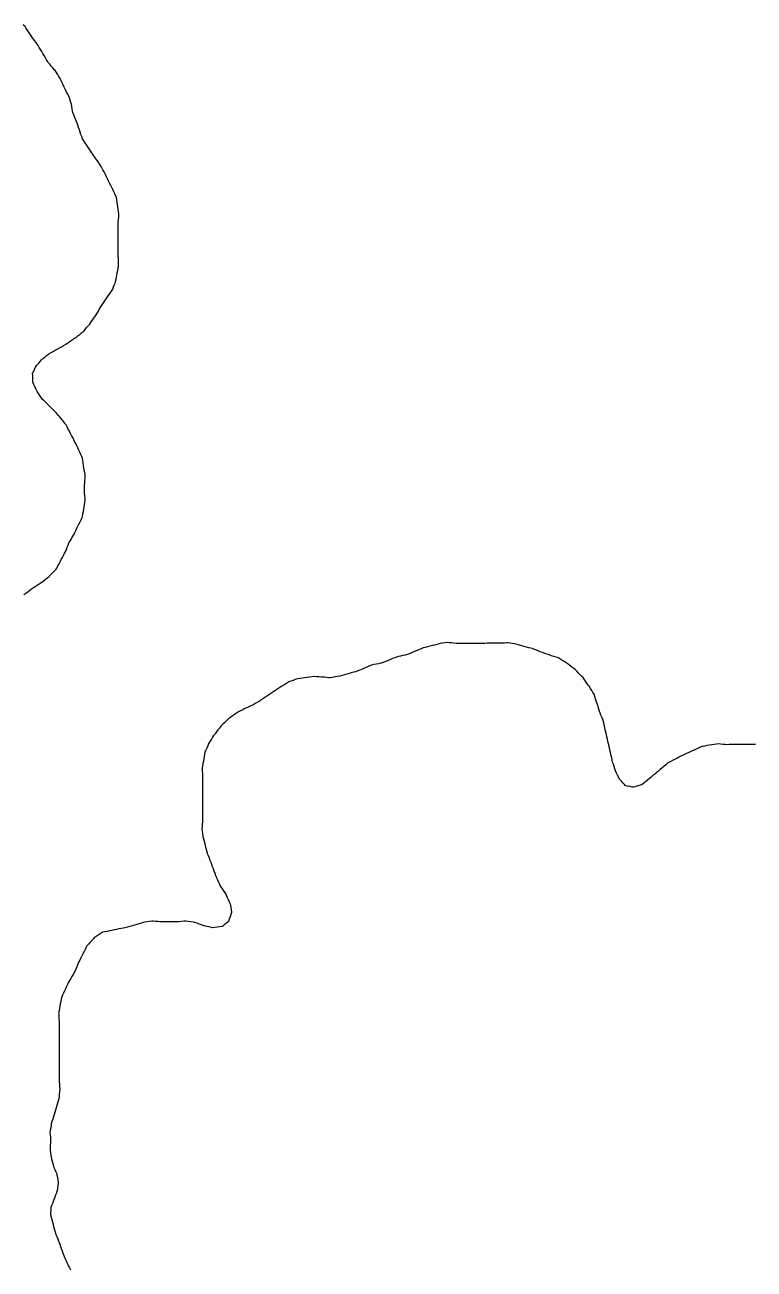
# Model space of a CAD drawing. Header units: millimetres. Extents: x 0 to 3094, y 578 to 2491.
# Drawn here: x 1100 to 1405, y 1872 to 2393 of the extents above; entities that cross this region are included whole.
import ezdxf

# ---------------------------------------------------------------- set-up
doc = ezdxf.new("R2010")
doc.units = ezdxf.units.MM
for name, color, linetype in [('ALL_ISLANDS', 7, 'Continuous'), ('OUTLINE_ISLAND_02', 7, 'Continuous'), ('OUTLINE_ISLAND_04', 7, 'Continuous')]:
    doc.layers.add(name, color=color, linetype=linetype)

msp = doc.modelspace()

# ---------------------------------------------------------------- linework, layer by layer
at = {"layer": 'ALL_ISLANDS'}
for points in [[(1099.9146, 2154.448), (1100.7146, 2155.048), (1101.5146, 2155.648), (1102.3146, 2156.2479), (1103.1146, 2156.8479), (1103.9146, 2157.4479), (1104.6158, 2157.8783), (1105.4681, 2158.4013), (1106.3203, 2158.9244), (1107.1726, 2159.4475), (1107.2695, 2159.524), (1108.0543, 2160.1438), (1108.839, 2160.7636), (1109.6238, 2161.3835), (1110.4085, 2162.0033), (1110.632, 2162.2305), (1111.3334, 2162.9433), (1112.0347, 2163.6561), (1112.736, 2164.369), (1113.4374, 2165.0818), (1113.6621, 2165.5115), (1114.1255, 2166.3977), (1114.5889, 2167.2839), (1115.0522, 2168.17), (1115.5156, 2169.0562), (1115.979, 2169.9424), (1116.4423, 2170.8285), (1116.9057, 2171.7147), (1117.3691, 2172.6008), (1117.6346, 2173.2816), (1117.9979, 2174.2133), (1118.3612, 2175.1449), (1118.7245, 2176.0766), (1119.0794, 2176.6665), (1119.5949, 2177.5234), (1120.1104, 2178.3802), (1120.626, 2179.2371), (1120.7281, 2179.4468), (1121.1658, 2180.3459), (1121.6036, 2181.245), (1122.0413, 2182.1441), (1122.4791, 2183.0432), (1122.9168, 2183.9423), (1123.3546, 2184.8414), (1123.7923, 2185.7405), (1124.2301, 2186.6396), (1124.3676, 2187.281), (1124.5772, 2188.2588), (1124.7868, 2189.2366), (1124.9964, 2190.2144), (1125.1034, 2190.9388), (1125.2496, 2191.928), (1125.3959, 2192.9173), (1125.5421, 2193.9065), (1125.4624, 2194.8049), (1125.374, 2195.801), (1125.2856, 2196.797), (1125.2816, 2197.0604), (1125.2663, 2198.0602), (1125.251, 2199.0601), (1125.2357, 2200.06), (1125.2359, 2200.0617), (1125.3065, 2201.0592), (1125.3772, 2202.0567), (1125.4479, 2203.0542), (1125.5186, 2204.0517), (1125.4497, 2204.5114), (1125.3014, 2205.5003), (1125.1531, 2206.4892), (1125.0048, 2207.4782), (1124.8565, 2208.4671), (1124.7082, 2209.4561), (1124.5599, 2210.445), (1124.4116, 2211.434), (1124.0767, 2212.1511), (1123.6536, 2213.0572), (1123.2306, 2213.9633), (1122.8075, 2214.8694), (1122.3844, 2215.7755), (1121.9613, 2216.6816), (1121.5383, 2217.5877), (1121.1152, 2218.4938), (1120.755, 2219.1834), (1120.2921, 2220.0698), (1119.8292, 2220.9562), (1119.3663, 2221.8426), (1118.9034, 2222.729), (1118.4405, 2223.6154), (1117.9775, 2224.5019), (1117.5146, 2225.3883), (1117.1494, 2225.8548), (1116.533, 2226.6422), (1115.9166, 2227.4296), (1115.3002, 2228.217), (1114.6837, 2229.0044), (1114.2358, 2229.4809), (1113.5508, 2230.2094), (1112.8658, 2230.938), (1112.1808, 2231.6665), (1111.4958, 2232.3951), (1111.1803, 2232.6995), (1110.4607, 2233.3938), (1109.741, 2234.0882), (1109.0214, 2234.7825), (1108.3017, 2235.4768), (1107.5821, 2236.1712), (1107.1485, 2236.8062), (1106.5847, 2237.632), (1106.0208, 2238.4579), (1105.4569, 2239.2837), (1105.3291, 2239.5591), (1104.908, 2240.4662), (1104.487, 2241.3732), (1104.0659, 2242.2803), (1103.6449, 2243.1873), (1103.6272, 2243.9678), (1103.6044, 2244.9675), (1103.5817, 2245.9673), (1103.559, 2246.967), (1103.8563, 2247.62), (1104.2707, 2248.5301), (1104.685, 2249.4402), (1104.7387, 2249.506), (1105.3702, 2250.2813), (1106.0018, 2251.0567), (1106.6334, 2251.832), (1107.2649, 2252.6073), (1107.854, 2253.0894), (1108.6279, 2253.7227), (1109.4017, 2254.3561), (1110.1756, 2254.9894), (1110.3717, 2255.1004), (1111.242, 2255.5929), (1112.1123, 2256.0854), (1112.9826, 2256.5779), (1113.8529, 2257.0705), (1114.7232, 2257.563), (1115.5935, 2258.0555), (1116.4638, 2258.548), (1117.3341, 2259.0406), (1117.3708, 2259.0653), (1118.2006, 2259.6234), (1119.0303, 2260.1815), (1119.8601, 2260.7397), (1120.6898, 2261.2978), (1121.5196, 2261.8559), (1121.8195, 2262.0989), (1122.5965, 2262.7284), (1123.3735, 2263.3579), (1124.1505, 2263.9874), (1124.9275, 2264.6169), (1125.4696, 2265.2575), (1126.1156, 2266.0208), (1126.7616, 2266.7842), (1127.4077, 2267.5475), (1127.8364, 2268.1575), (1128.4114, 2268.9756), (1128.9864, 2269.7937), (1129.5615, 2270.6118), (1130.1365, 2271.43), (1130.5297, 2272.1107), (1131.0299, 2272.9766), (1131.5301, 2273.8425), (1132.0303, 2274.7085), (1132.3186, 2275.1298), (1132.8832, 2275.9552), (1133.4478, 2276.7805), (1134.0124, 2277.6059), (1134.577, 2278.4312), (1135.1417, 2279.2566), (1135.7063, 2280.082), (1136.2709, 2280.9073), (1136.8355, 2281.7327), (1137.008, 2282.1479), (1137.3918, 2283.0714), (1137.7755, 2283.9948), (1138.1592, 2284.9182), (1138.1852, 2285.0538), (1138.3737, 2286.0359), (1138.5621, 2287.0179), (1138.7506, 2288), (1138.9391, 2288.9821), (1139.1275, 2289.9642), (1139.316, 2290.9463), (1139.5044, 2291.9283), (1139.4987, 2292.0722), (1139.4587, 2293.0714), (1139.4188, 2294.0706), (1139.3789, 2295.0698), (1139.3389, 2296.069), (1139.3384, 2296.8416), (1139.3378, 2297.8416), (1139.3372, 2298.8416), (1139.3365, 2299.8416), (1139.3359, 2300.8416), (1139.3353, 2301.8416), (1139.3346, 2302.8416), (1139.334, 2303.8416), (1139.3334, 2304.8416), (1139.3327, 2305.8416), (1139.3321, 2306.8416), (1139.3315, 2307.8416), (1139.3308, 2308.8416), (1139.3302, 2309.8416), (1139.3658, 2310.2762), (1139.4476, 2311.2729), (1139.5293, 2312.2695), (1139.6111, 2313.2662), (1139.5635, 2313.5937), (1139.4198, 2314.5833), (1139.2761, 2315.573), (1139.1325, 2316.5626), (1138.9888, 2317.5522), (1138.8451, 2318.5418), (1138.7014, 2319.5315), (1138.5577, 2320.5211), (1138.33, 2320.998), (1137.8992, 2321.9004), (1137.4684, 2322.8029), (1137.0375, 2323.7053), (1136.6067, 2324.6077), (1136.1759, 2325.5102), (1135.745, 2326.4126), (1135.3142, 2327.315), (1134.8833, 2328.2174), (1134.4525, 2329.1199), (1134.0217, 2330.0223), (1133.5908, 2330.9247), (1133.4445, 2331.1697), (1132.9318, 2332.0283), (1132.4191, 2332.8868), (1131.9064, 2333.7454), (1131.3938, 2334.604), (1131.1547, 2334.9562), (1130.5931, 2335.7836), (1130.0315, 2336.6111), (1129.4699, 2337.4385), (1128.9083, 2338.2659), (1128.3467, 2339.0933), (1127.7851, 2339.9207), (1127.2235, 2340.7481), (1126.6619, 2341.5755), (1126.1003, 2342.4029), (1125.5387, 2343.2304), (1124.9771, 2344.0578), (1124.4155, 2344.8852), (1124.4022, 2344.9235), (1124.0745, 2345.8683), (1123.7468, 2346.8131), (1123.4191, 2347.7578), (1123.0914, 2348.7026), (1122.7636, 2349.6474), (1122.4359, 2350.5922), (1122.1082, 2351.5369), (1121.7805, 2352.4817), (1121.4947, 2353.1571), (1121.105, 2354.0781), (1120.7154, 2354.9991), (1120.3257, 2355.92), (1120.2216, 2356.5411), (1120.0564, 2357.5274), (1119.8911, 2358.5136), (1119.7258, 2359.4999), (1119.5097, 2360.1735), (1119.2043, 2361.1257), (1118.8988, 2362.0779), (1118.5934, 2363.0301), (1118.2547, 2363.6428), (1117.7711, 2364.5181), (1117.2874, 2365.3933), (1116.8037, 2366.2685), (1116.6637, 2366.5823), (1116.2564, 2367.4956), (1115.8491, 2368.4089), (1115.4418, 2369.3222), (1115.0345, 2370.2355), (1114.5657, 2370.9473), (1114.0158, 2371.7825), (1113.4658, 2372.6177), (1112.9158, 2373.4528), (1112.6163, 2373.8116), (1111.9754, 2374.5792), (1111.3345, 2375.3468), (1110.6936, 2376.1145), (1110.0527, 2376.8821), (1109.904, 2377.1341), (1109.3957, 2377.9953), (1108.8873, 2378.8564), (1108.379, 2379.7176), (1107.8707, 2380.5788), (1107.3624, 2381.44), (1106.8541, 2382.3011), (1106.3458, 2383.1623), (1105.8374, 2384.0235), (1105.5572, 2384.4011), (1104.9612, 2385.204), (1104.3652, 2386.007), (1103.7691, 2386.81), (1103.1731, 2387.613), (1102.8925, 2388.0379), (1102.3413, 2388.8723), (1101.7902, 2389.7067), (1101.239, 2390.5411), (1100.6879, 2391.3755), (1100.3611, 2391.8703), (1099.654, 2392.5774)], [(1405.6881, 2091.7434), (1404.6881, 2091.7407), (1403.6881, 2091.7381), (1402.6881, 2091.7355), (1401.6881, 2091.7329), (1400.6881, 2091.7302), (1399.6881, 2091.7276), (1398.6881, 2091.725), (1397.6881, 2091.7224), (1396.6881, 2091.7197), (1395.6881, 2091.7171), (1394.6881, 2091.7145), (1393.6881, 2091.7118), (1393.0804, 2091.7638), (1392.0841, 2091.8489), (1391.0877, 2091.9341), (1390.0913, 2092.0193), (1389.4213, 2091.9149), (1388.4332, 2091.7611), (1387.4451, 2091.6072), (1386.457, 2091.4534), (1385.4689, 2091.2996), (1384.4808, 2091.1457), (1383.4927, 2090.9919), (1383.2971, 2090.905), (1382.3833, 2090.4989), (1381.4695, 2090.0928), (1380.5556, 2089.6867), (1379.6418, 2089.2805), (1378.728, 2088.8744), (1377.8142, 2088.4683), (1376.9003, 2088.0622), (1375.9865, 2087.6561), (1375.4151, 2087.3588), (1374.528, 2086.8972), (1373.6409, 2086.4356), (1372.7538, 2085.9741), (1371.8667, 2085.5125), (1370.9796, 2085.0509), (1370.0925, 2084.5893), (1369.2054, 2084.1277), (1368.9564, 2083.9188), (1368.1903, 2083.276), (1367.4243, 2082.6332), (1366.6582, 2081.9904), (1365.8922, 2081.3476), (1365.1262, 2080.7048), (1364.3601, 2080.062), (1363.5941, 2079.4192), (1362.828, 2078.7764), (1362.062, 2078.1336), (1361.296, 2077.4908), (1360.5299, 2076.848), (1359.7639, 2076.2053), (1358.9978, 2075.5625), (1358.2318, 2074.9197), (1357.531, 2074.7162), (1356.5706, 2074.4375), (1355.6103, 2074.1587), (1354.6499, 2073.8799), (1354.1706, 2073.9878), (1353.195, 2074.2074), (1352.2194, 2074.4269), (1351.2438, 2074.6465), (1350.882, 2075.0569), (1350.2206, 2075.807), (1349.5593, 2076.557), (1348.8979, 2077.3071), (1348.5179, 2078.0467), (1348.0608, 2078.9361), (1347.6038, 2079.8256), (1347.1468, 2080.715), (1346.8778, 2081.587), (1346.583, 2082.5425), (1346.2882, 2083.4981), (1345.9934, 2084.4536), (1345.8171, 2085.2218), (1345.5934, 2086.1965), (1345.3698, 2087.1712), (1345.1461, 2088.1458), (1344.9224, 2089.1205), (1344.6988, 2090.0952), (1344.4751, 2091.0698), (1344.2515, 2092.0445), (1344.0278, 2093.0192), (1343.8041, 2093.9938), (1343.5805, 2094.9685), (1343.3568, 2095.9432), (1343.1331, 2096.9178), (1342.9095, 2097.8925), (1342.6858, 2098.8672), (1342.4622, 2099.8418), (1342.2385, 2100.8165), (1342.0148, 2101.7912), (1341.8331, 2102.2412), (1341.4587, 2103.1685), (1341.0843, 2104.0958), (1340.7099, 2105.023), (1340.6672, 2105.1567), (1340.3632, 2106.1094), (1340.0592, 2107.0621), (1339.7552, 2108.0147), (1339.4512, 2108.9674), (1339.1472, 2109.9201), (1338.8432, 2110.8727), (1338.5392, 2111.8254), (1338.2352, 2112.7781), (1337.7667, 2113.5448), (1337.2453, 2114.3981), (1336.7239, 2115.2514), (1336.2025, 2116.1047), (1335.8184, 2116.631), (1335.2288, 2117.4387), (1334.6392, 2118.2464), (1334.0496, 2119.0541), (1333.46, 2119.8618), (1333.112, 2120.2212), (1332.4164, 2120.9397), (1331.7208, 2121.6581), (1331.0252, 2122.3765), (1330.3296, 2123.095), (1329.7463, 2123.5341), (1328.9474, 2124.1355), (1328.1484, 2124.7369), (1327.3495, 2125.3383), (1326.5505, 2125.9396), (1325.9919, 2126.2908), (1325.1453, 2126.823), (1324.2987, 2127.3552), (1323.4521, 2127.8874), (1323.2889, 2127.9426), (1322.3417, 2128.2631), (1321.3944, 2128.5836), (1320.4472, 2128.9041), (1319.4999, 2129.2246), (1318.5527, 2129.5451), (1317.6054, 2129.8657), (1316.6582, 2130.1862), (1315.7109, 2130.5067), (1314.8055, 2130.8944), (1313.8862, 2131.288), (1312.9669, 2131.6816), (1312.8395, 2131.7172), (1311.8762, 2131.9857), (1310.9129, 2132.2543), (1309.9497, 2132.5228), (1308.9864, 2132.7914), (1308.0231, 2133.06), (1307.0599, 2133.3285), (1306.0966, 2133.5971), (1305.1333, 2133.8656), (1304.1628, 2134.005), (1303.1729, 2134.1471), (1302.1831, 2134.2892), (1301.7856, 2134.265), (1300.7874, 2134.2044), (1299.7893, 2134.1438), (1298.7911, 2134.0832), (1298.5235, 2134.0826), (1297.5235, 2134.0802), (1296.5235, 2134.0778), (1295.5235, 2134.0753), (1294.5235, 2134.0729), (1293.5235, 2134.0705), (1292.5235, 2134.0681), (1291.5236, 2134.0657), (1290.5236, 2134.0633), (1289.5236, 2134.0608), (1288.5236, 2134.0584), (1287.5236, 2134.056), (1286.5236, 2134.0536), (1285.5236, 2134.0512), (1284.5236, 2134.0488), (1283.5236, 2134.0463), (1282.5236, 2134.0439), (1281.5236, 2134.0415), (1280.5236, 2134.0391), (1279.6277, 2134.122), (1278.632, 2134.2141), (1277.6362, 2134.3062), (1276.896, 2134.3747), (1275.906, 2134.2333), (1274.9161, 2134.0919), (1273.9261, 2133.9505), (1273.5027, 2133.8433), (1272.5333, 2133.5978), (1271.5638, 2133.3524), (1270.5944, 2133.1069), (1269.625, 2132.8615), (1268.6556, 2132.616), (1267.6862, 2132.3706), (1266.7168, 2132.1252), (1266.1778, 2131.8993), (1265.2555, 2131.5127), (1264.3332, 2131.1262), (1263.4109, 2130.7397), (1262.4886, 2130.3532), (1261.5664, 2129.9667), (1260.6441, 2129.5802), (1259.7218, 2129.1936), (1259.2308, 2129.1078), (1258.2457, 2128.9355), (1257.2607, 2128.7632), (1256.2756, 2128.5909), (1255.8612, 2128.4208), (1254.9361, 2128.0411), (1254.011, 2127.6614), (1253.0858, 2127.2818), (1252.1607, 2126.9021), (1251.2356, 2126.5224), (1250.3105, 2126.1427), (1249.3854, 2125.763), (1249.1548, 2125.7198), (1248.172, 2125.5354), (1247.1891, 2125.3511), (1246.2063, 2125.1667), (1245.2234, 2124.9824), (1244.3722, 2124.6197), (1243.4523, 2124.2277), (1242.5323, 2123.8357), (1241.6123, 2123.4437), (1240.6924, 2123.0517), (1239.7724, 2122.6597), (1238.8524, 2122.2677), (1238.682, 2122.2203), (1237.7185, 2121.9526), (1236.755, 2121.685), (1235.7915, 2121.4173), (1234.828, 2121.1496), (1233.8645, 2120.8819), (1232.9009, 2120.6142), (1231.9374, 2120.3465), (1231.8693, 2120.3349), (1230.8834, 2120.1671), (1229.8976, 2119.9993), (1228.9118, 2119.8315), (1227.926, 2119.6638), (1227.3465, 2119.7104), (1226.3498, 2119.7907), (1225.353, 2119.871), (1224.3562, 2119.9513), (1223.3595, 2120.0316), (1222.3627, 2120.1119), (1221.3659, 2120.1922), (1221.2771, 2120.1799), (1220.2866, 2120.0428), (1219.296, 2119.9056), (1218.3055, 2119.7684), (1217.3149, 2119.6313), (1216.3244, 2119.4941), (1215.3338, 2119.3569), (1214.3433, 2119.2198), (1214.2943, 2119.2036), (1213.3446, 2118.8902), (1212.395, 2118.5769), (1211.4454, 2118.2635), (1210.4957, 2117.9501), (1210.2057, 2117.7578), (1209.3722, 2117.2052), (1208.5388, 2116.6526), (1207.7054, 2116.1), (1206.8719, 2115.5474), (1206.0385, 2114.9948), (1205.205, 2114.4422), (1204.3716, 2113.8896), (1203.5382, 2113.337), (1202.7047, 2112.7843), (1201.8713, 2112.2317), (1201.0378, 2111.6791), (1200.2044, 2111.1265), (1199.371, 2110.5739), (1198.599, 2110.0953), (1197.7491, 2109.5684), (1196.8992, 2109.0415), (1196.0492, 2108.5145), (1195.4383, 2108.244), (1194.5239, 2107.8392), (1193.6095, 2107.4343), (1192.6952, 2107.0295), (1192.2487, 2106.7998), (1191.3595, 2106.3423), (1190.4703, 2105.8847), (1189.5811, 2105.4272), (1189.5621, 2105.414), (1188.7421, 2104.8417), (1187.9221, 2104.2693), (1187.102, 2103.697), (1186.282, 2103.1247), (1185.462, 2102.5524), (1185.2786, 2102.3784), (1184.5532, 2101.69), (1183.8279, 2101.0016), (1183.1026, 2100.3132), (1182.3772, 2099.6248), (1182.2302, 2099.4354), (1181.6168, 2098.6457), (1181.0034, 2097.8559), (1180.3901, 2097.0661), (1179.7767, 2096.2763), (1179.1633, 2095.4865), (1178.7982, 2094.9064), (1178.2655, 2094.0601), (1177.7328, 2093.2138), (1177.2001, 2092.3675), (1177.1134, 2092.161), (1176.7262, 2091.239), (1176.339, 2090.317), (1175.9518, 2089.395), (1175.5646, 2088.473), (1175.4453, 2087.7975), (1175.2713, 2086.8127), (1175.0974, 2085.828), (1174.9234, 2084.8432), (1174.7495, 2083.8585), (1174.5755, 2082.8737), (1174.4016, 2081.889), (1174.4123, 2081.6612), (1174.4593, 2080.6624), (1174.5062, 2079.6635), (1174.5532, 2078.6646), (1174.6002, 2077.6657), (1174.6003, 2076.7299), (1174.6005, 2075.7299), (1174.6007, 2074.7299), (1174.6008, 2073.7299), (1174.601, 2072.7299), (1174.6012, 2071.7299), (1174.6014, 2070.7299), (1174.6015, 2069.7299), (1174.6017, 2068.7299), (1174.6019, 2067.7299), (1174.602, 2066.7299), (1174.6022, 2065.7299), (1174.6024, 2064.7299), (1174.6026, 2063.7299), (1174.6027, 2062.7299), (1174.6029, 2061.7299), (1174.6031, 2060.7299), (1174.5848, 2060.4958), (1174.5068, 2059.4989), (1174.4288, 2058.5019), (1174.3508, 2057.505), (1174.2728, 2056.508), (1174.4003, 2055.5876), (1174.5375, 2054.5971), (1174.6746, 2053.6065), (1174.7469, 2053.3186), (1174.9901, 2052.3487), (1175.2334, 2051.3787), (1175.4767, 2050.4088), (1175.72, 2049.4388), (1175.9633, 2048.4689), (1176.2066, 2047.4989), (1176.4499, 2046.529), (1176.5634, 2046.2452), (1176.9348, 2045.3168), (1177.3063, 2044.3883), (1177.6777, 2043.4599), (1178.0491, 2042.5314), (1178.3126, 2041.7962), (1178.6499, 2040.8548), (1178.9873, 2039.9134), (1179.3246, 2038.9721), (1179.662, 2038.0307), (1179.9993, 2037.0893), (1180.3367, 2036.1479), (1180.366, 2036.0832), (1180.7784, 2035.1722), (1181.1909, 2034.2612), (1181.6034, 2033.3503), (1182.0158, 2032.4393), (1182.1491, 2032.2408), (1182.7064, 2031.4106), (1183.2638, 2030.5803), (1183.8212, 2029.7501), (1184.3786, 2028.9198), (1184.4446, 2028.779), (1184.8691, 2027.8735), (1185.2936, 2026.9681), (1185.718, 2026.0627), (1186.1425, 2025.1572), (1186.2224, 2024.6784), (1186.387, 2023.692), (1186.5516, 2022.7057), (1186.7161, 2021.7193), (1186.6856, 2021.6278), (1186.369, 2020.6792), (1186.0524, 2019.7307), (1185.7357, 2018.7821), (1185.4191, 2017.8336), (1185.2177, 2017.6674), (1184.4463, 2017.0311), (1183.6749, 2016.3948), (1182.9034, 2015.7584), (1182.6494, 2015.7243), (1181.6584, 2015.5912), (1180.6673, 2015.458), (1179.6762, 2015.3249), (1178.6851, 2015.1917), (1178.2557, 2015.2899), (1177.2809, 2015.5128), (1176.306, 2015.7357), (1175.3312, 2015.9586), (1175.0925, 2016.0433), (1174.1501, 2016.3777), (1173.2077, 2016.7122), (1172.2653, 2017.0466), (1171.3229, 2017.381), (1170.5939, 2017.4953), (1169.606, 2017.6501), (1168.6181, 2017.8049), (1167.6301, 2017.9598), (1166.7164, 2017.878), (1165.7204, 2017.7888), (1164.7243, 2017.6997), (1164.4303, 2017.6973), (1163.4304, 2017.6892), (1162.4304, 2017.6811), (1161.4304, 2017.6729), (1160.4305, 2017.6648), (1159.4305, 2017.6567), (1158.4305, 2017.6486), (1157.4306, 2017.6405), (1156.8965, 2017.6849), (1155.9, 2017.7678), (1154.9034, 2017.8507), (1153.9069, 2017.9337), (1153.3797, 2017.8723), (1152.3864, 2017.7567), (1151.3931, 2017.6411), (1150.3998, 2017.5255), (1149.9122, 2017.3807), (1148.9536, 2017.096), (1147.995, 2016.8112), (1147.0364, 2016.5265), (1146.0778, 2016.2418), (1145.1192, 2015.9571), (1144.1606, 2015.6723), (1143.202, 2015.3876), (1142.5745, 2015.2602), (1141.5945, 2015.0613), (1140.6144, 2014.8624), (1139.6344, 2014.6635), (1138.6544, 2014.4646), (1137.6744, 2014.2656), (1136.6944, 2014.0667), (1135.7144, 2013.8678), (1134.7343, 2013.6689), (1133.7543, 2013.4699), (1132.7743, 2013.271), (1132.6506, 2013.1902), (1131.8134, 2012.6432), (1130.9763, 2012.0962), (1130.1391, 2011.5493), (1129.302, 2011.0023), (1128.9421, 2010.6014), (1128.2742, 2009.8572), (1127.6062, 2009.113), (1126.9383, 2008.3688), (1126.2703, 2007.6246), (1125.9578, 2007.0144), (1125.5019, 2006.1243), (1125.046, 2005.2343), (1124.5901, 2004.3442), (1124.1342, 2003.4542), (1123.6783, 2002.5642), (1123.2225, 2001.6741), (1122.7666, 2000.7841), (1122.7219, 2000.6737), (1122.3467, 1999.7468), (1121.9715, 1998.8199), (1121.5962, 1997.8929), (1121.221, 1996.966), (1120.9825, 1996.5637), (1120.4726, 1995.7034), (1119.9627, 1994.8432), (1119.4528, 1993.983), (1118.9429, 1993.1227), (1118.6, 1992.407), (1118.1679, 1991.5051), (1117.7359, 1990.6033), (1117.3039, 1989.7014), (1116.8718, 1988.7996), (1116.4398, 1987.8977), (1116.0077, 1986.9958), (1115.5757, 1986.094), (1115.4419, 1985.3311), (1115.2691, 1984.3461), (1115.0963, 1983.3612), (1114.9235, 1982.3762), (1114.7508, 1981.3913), (1114.578, 1980.4063), (1114.4052, 1979.4213), (1114.4282, 1979.0164), (1114.4848, 1978.018), (1114.5414, 1977.0196), (1114.598, 1976.0212), (1114.5985, 1975.7348), (1114.6001, 1974.7348), (1114.6017, 1973.7348), (1114.6033, 1972.7348), (1114.6049, 1971.7348), (1114.6064, 1970.7348), (1114.608, 1969.7348), (1114.6096, 1968.7348), (1114.6112, 1967.7348), (1114.6128, 1966.7348), (1114.6144, 1965.7348), (1114.616, 1964.7348), (1114.6176, 1963.7348), (1114.6192, 1962.7348), (1114.6208, 1961.7348), (1114.6224, 1960.7348), (1114.6239, 1959.7348), (1114.6255, 1958.7348), (1114.6271, 1957.7348), (1114.6287, 1956.7348), (1114.6303, 1955.7348), (1114.6319, 1954.7348), (1114.6335, 1953.7348), (1114.6351, 1952.7348), (1114.6367, 1951.7348), (1114.6383, 1950.7348), (1114.7193, 1949.8562), (1114.8111, 1948.8604), (1114.9029, 1947.8646), (1114.8807, 1947.6437), (1114.7807, 1946.6487), (1114.6807, 1945.6537), (1114.5806, 1944.6587), (1114.4806, 1943.6637), (1114.2227, 1942.8032), (1113.9356, 1941.8453), (1113.6486, 1940.8874), (1113.3615, 1939.9294), (1113.0744, 1938.9715), (1112.7874, 1938.0136), (1112.5003, 1937.0557), (1112.2132, 1936.0978), (1111.9262, 1935.1399), (1111.6391, 1934.182), (1111.352, 1933.2241), (1111.2392, 1932.4868), (1111.088, 1931.4983), (1110.9368, 1930.5098), (1110.7855, 1929.5213), (1110.8695, 1928.5939), (1110.9597, 1927.5979), (1111.0499, 1926.602), (1111.029, 1926.2816), (1110.9637, 1925.2837), (1110.8985, 1924.2858), (1110.8333, 1923.288), (1110.8442, 1923.1798), (1110.9446, 1922.1849), (1111.045, 1921.19), (1111.1455, 1920.195), (1111.2459, 1919.2001), (1111.4204, 1918.5536), (1111.681, 1917.5882), (1111.9417, 1916.6228), (1112.2023, 1915.6573), (1112.4615, 1915.0336), (1112.8453, 1914.1102), (1113.2291, 1913.1868), (1113.6129, 1912.2634), (1113.7011, 1911.7549), (1113.8721, 1910.7696), (1114.0431, 1909.7843), (1114.214, 1908.799), (1114.1647, 1908.3191), (1114.0623, 1907.3243), (1113.9599, 1906.3296), (1113.8575, 1905.3348), (1113.7062, 1904.9386), (1113.3493, 1904.0045), (1112.9923, 1903.0704), (1112.6354, 1902.1362), (1112.2785, 1901.2021), (1111.9216, 1900.2679), (1111.5646, 1899.3338), (1111.2077, 1898.3997), (1111.1915, 1898.1415), (1111.129, 1897.1434), (1111.0664, 1896.1454), (1111.0038, 1895.1474), (1111.0122, 1895.1179), (1111.2867, 1894.1564), (1111.5612, 1893.1948), (1111.8357, 1892.2332), (1112.1102, 1891.2716), (1112.1951, 1890.9255), (1112.4332, 1889.9543), (1112.6713, 1888.9831), (1112.9094, 1888.0118), (1112.9412, 1887.9307), (1113.3059, 1886.9996), (1113.6707, 1886.0685), (1114.0354, 1885.1373), (1114.4001, 1884.2062), (1114.5175, 1883.8801), (1114.8561, 1882.9392), (1115.1948, 1881.9983), (1115.5334, 1881.0573), (1115.872, 1880.1164), (1116.2107, 1879.1755), (1116.5493, 1878.2346), (1116.8879, 1877.2937), (1116.9719, 1877.1094), (1117.3866, 1876.1995), (1117.8014, 1875.2895), (1118.2161, 1874.3796), (1118.6309, 1873.4696), (1118.8889, 1873.0398), (1119.4037, 1872.1825)]]:
    msp.add_lwpolyline(points, dxfattribs=at)
at = {"layer": 'OUTLINE_ISLAND_02'}
msp.add_lwpolyline([(1405.6881, 2091.7434), (1404.6881, 2091.7407), (1403.6881, 2091.7381), (1402.6881, 2091.7355), (1401.6881, 2091.7329), (1400.6881, 2091.7302), (1399.6881, 2091.7276), (1398.6881, 2091.725), (1397.6881, 2091.7224), (1396.6881, 2091.7197), (1395.6881, 2091.7171), (1394.6881, 2091.7145), (1393.6881, 2091.7118), (1393.0804, 2091.7638), (1392.0841, 2091.8489), (1391.0877, 2091.9341), (1390.0913, 2092.0193), (1389.4213, 2091.9149), (1388.4332, 2091.7611), (1387.4451, 2091.6072), (1386.457, 2091.4534), (1385.4689, 2091.2996), (1384.4808, 2091.1457), (1383.4927, 2090.9919), (1383.2971, 2090.905), (1382.3833, 2090.4989), (1381.4695, 2090.0928), (1380.5556, 2089.6867), (1379.6418, 2089.2805), (1378.728, 2088.8744), (1377.8142, 2088.4683), (1376.9003, 2088.0622), (1375.9865, 2087.6561), (1375.4151, 2087.3588), (1374.528, 2086.8972), (1373.6409, 2086.4356), (1372.7538, 2085.9741), (1371.8667, 2085.5125), (1370.9796, 2085.0509), (1370.0925, 2084.5893), (1369.2054, 2084.1277), (1368.9564, 2083.9188), (1368.1903, 2083.276), (1367.4243, 2082.6332), (1366.6582, 2081.9904), (1365.8922, 2081.3476), (1365.1262, 2080.7048), (1364.3601, 2080.062), (1363.5941, 2079.4192), (1362.828, 2078.7764), (1362.062, 2078.1336), (1361.296, 2077.4908), (1360.5299, 2076.848), (1359.7639, 2076.2053), (1358.9978, 2075.5625), (1358.2318, 2074.9197), (1357.531, 2074.7162), (1356.5706, 2074.4375), (1355.6103, 2074.1587), (1354.6499, 2073.8799), (1354.1706, 2073.9878), (1353.195, 2074.2074), (1352.2194, 2074.4269), (1351.2438, 2074.6465), (1350.882, 2075.0569), (1350.2206, 2075.807), (1349.5593, 2076.557), (1348.8979, 2077.3071), (1348.5179, 2078.0467), (1348.0608, 2078.9361), (1347.6038, 2079.8256), (1347.1468, 2080.715), (1346.8778, 2081.587), (1346.583, 2082.5425), (1346.2882, 2083.4981), (1345.9934, 2084.4536), (1345.8171, 2085.2218), (1345.5934, 2086.1965), (1345.3698, 2087.1712), (1345.1461, 2088.1458), (1344.9224, 2089.1205), (1344.6988, 2090.0952), (1344.4751, 2091.0698), (1344.2515, 2092.0445), (1344.0278, 2093.0192), (1343.8041, 2093.9938), (1343.5805, 2094.9685), (1343.3568, 2095.9432), (1343.1331, 2096.9178), (1342.9095, 2097.8925), (1342.6858, 2098.8672), (1342.4622, 2099.8418), (1342.2385, 2100.8165), (1342.0148, 2101.7912), (1341.8331, 2102.2412), (1341.4587, 2103.1685), (1341.0843, 2104.0958), (1340.7099, 2105.023), (1340.6672, 2105.1567), (1340.3632, 2106.1094), (1340.0592, 2107.0621), (1339.7552, 2108.0147), (1339.4512, 2108.9674), (1339.1472, 2109.9201), (1338.8432, 2110.8727), (1338.5392, 2111.8254), (1338.2352, 2112.7781), (1337.7667, 2113.5448), (1337.2453, 2114.3981), (1336.7239, 2115.2514), (1336.2025, 2116.1047), (1335.8184, 2116.631), (1335.2288, 2117.4387), (1334.6392, 2118.2464), (1334.0496, 2119.0541), (1333.46, 2119.8618), (1333.112, 2120.2212), (1332.4164, 2120.9397), (1331.7208, 2121.6581), (1331.0252, 2122.3765), (1330.3296, 2123.095), (1329.7463, 2123.5341), (1328.9474, 2124.1355), (1328.1484, 2124.7369), (1327.3495, 2125.3383), (1326.5505, 2125.9396), (1325.9919, 2126.2908), (1325.1453, 2126.823), (1324.2987, 2127.3552), (1323.4521, 2127.8874), (1323.2889, 2127.9426), (1322.3417, 2128.2631), (1321.3944, 2128.5836), (1320.4472, 2128.9041), (1319.4999, 2129.2246), (1318.5527, 2129.5451), (1317.6054, 2129.8657), (1316.6582, 2130.1862), (1315.7109, 2130.5067), (1314.8055, 2130.8944), (1313.8862, 2131.288), (1312.9669, 2131.6816), (1312.8395, 2131.7172), (1311.8762, 2131.9857), (1310.9129, 2132.2543), (1309.9497, 2132.5228), (1308.9864, 2132.7914), (1308.0231, 2133.06), (1307.0599, 2133.3285), (1306.0966, 2133.5971), (1305.1333, 2133.8656), (1304.1628, 2134.005), (1303.1729, 2134.1471), (1302.1831, 2134.2892), (1301.7856, 2134.265), (1300.7874, 2134.2044), (1299.7893, 2134.1438), (1298.7911, 2134.0832), (1298.5235, 2134.0826), (1297.5235, 2134.0802), (1296.5235, 2134.0778), (1295.5235, 2134.0753), (1294.5235, 2134.0729), (1293.5235, 2134.0705), (1292.5235, 2134.0681), (1291.5236, 2134.0657), (1290.5236, 2134.0633), (1289.5236, 2134.0608), (1288.5236, 2134.0584), (1287.5236, 2134.056), (1286.5236, 2134.0536), (1285.5236, 2134.0512), (1284.5236, 2134.0488), (1283.5236, 2134.0463), (1282.5236, 2134.0439), (1281.5236, 2134.0415), (1280.5236, 2134.0391), (1279.6277, 2134.122), (1278.632, 2134.2141), (1277.6362, 2134.3062), (1276.896, 2134.3747), (1275.906, 2134.2333), (1274.9161, 2134.0919), (1273.9261, 2133.9505), (1273.5027, 2133.8433), (1272.5333, 2133.5978), (1271.5638, 2133.3524), (1270.5944, 2133.1069), (1269.625, 2132.8615), (1268.6556, 2132.616), (1267.6862, 2132.3706), (1266.7168, 2132.1252), (1266.1778, 2131.8993), (1265.2555, 2131.5127), (1264.3332, 2131.1262), (1263.4109, 2130.7397), (1262.4886, 2130.3532), (1261.5664, 2129.9667), (1260.6441, 2129.5802), (1259.7218, 2129.1936), (1259.2308, 2129.1078), (1258.2457, 2128.9355), (1257.2607, 2128.7632), (1256.2756, 2128.5909), (1255.8612, 2128.4208), (1254.9361, 2128.0411), (1254.011, 2127.6614), (1253.0858, 2127.2818), (1252.1607, 2126.9021), (1251.2356, 2126.5224), (1250.3105, 2126.1427), (1249.3854, 2125.763), (1249.1548, 2125.7198), (1248.172, 2125.5354), (1247.1891, 2125.3511), (1246.2063, 2125.1667), (1245.2234, 2124.9824), (1244.3722, 2124.6197), (1243.4523, 2124.2277), (1242.5323, 2123.8357), (1241.6123, 2123.4437), (1240.6924, 2123.0517), (1239.7724, 2122.6597), (1238.8524, 2122.2677), (1238.682, 2122.2203), (1237.7185, 2121.9526), (1236.755, 2121.685), (1235.7915, 2121.4173), (1234.828, 2121.1496), (1233.8645, 2120.8819), (1232.9009, 2120.6142), (1231.9374, 2120.3465), (1231.8693, 2120.3349), (1230.8834, 2120.1671), (1229.8976, 2119.9993), (1228.9118, 2119.8315), (1227.926, 2119.6638), (1227.3465, 2119.7104), (1226.3498, 2119.7907), (1225.353, 2119.871), (1224.3562, 2119.9513), (1223.3595, 2120.0316), (1222.3627, 2120.1119), (1221.3659, 2120.1922), (1221.2771, 2120.1799), (1220.2866, 2120.0428), (1219.296, 2119.9056), (1218.3055, 2119.7684), (1217.3149, 2119.6313), (1216.3244, 2119.4941), (1215.3338, 2119.3569), (1214.3433, 2119.2198), (1214.2943, 2119.2036), (1213.3446, 2118.8902), (1212.395, 2118.5769), (1211.4454, 2118.2635), (1210.4957, 2117.9501), (1210.2057, 2117.7578), (1209.3722, 2117.2052), (1208.5388, 2116.6526), (1207.7054, 2116.1), (1206.8719, 2115.5474), (1206.0385, 2114.9948), (1205.205, 2114.4422), (1204.3716, 2113.8896), (1203.5382, 2113.337), (1202.7047, 2112.7843), (1201.8713, 2112.2317), (1201.0378, 2111.6791), (1200.2044, 2111.1265), (1199.371, 2110.5739), (1198.599, 2110.0953), (1197.7491, 2109.5684), (1196.8992, 2109.0415), (1196.0492, 2108.5145), (1195.4383, 2108.244), (1194.5239, 2107.8392), (1193.6095, 2107.4343), (1192.6952, 2107.0295), (1192.2487, 2106.7998), (1191.3595, 2106.3423), (1190.4703, 2105.8847), (1189.5811, 2105.4272), (1189.5621, 2105.414), (1188.7421, 2104.8417), (1187.9221, 2104.2693), (1187.102, 2103.697), (1186.282, 2103.1247), (1185.462, 2102.5524), (1185.2786, 2102.3784), (1184.5532, 2101.69), (1183.8279, 2101.0016), (1183.1026, 2100.3132), (1182.3772, 2099.6248), (1182.2302, 2099.4354), (1181.6168, 2098.6457), (1181.0034, 2097.8559), (1180.3901, 2097.0661), (1179.7767, 2096.2763), (1179.1633, 2095.4865), (1178.7982, 2094.9064), (1178.2655, 2094.0601), (1177.7328, 2093.2138), (1177.2001, 2092.3675), (1177.1134, 2092.161), (1176.7262, 2091.239), (1176.339, 2090.317), (1175.9518, 2089.395), (1175.5646, 2088.473), (1175.4453, 2087.7975), (1175.2713, 2086.8127), (1175.0974, 2085.828), (1174.9234, 2084.8432), (1174.7495, 2083.8585), (1174.5755, 2082.8737), (1174.4016, 2081.889), (1174.4123, 2081.6612), (1174.4593, 2080.6624), (1174.5062, 2079.6635), (1174.5532, 2078.6646), (1174.6002, 2077.6657), (1174.6003, 2076.7299), (1174.6005, 2075.7299), (1174.6007, 2074.7299), (1174.6008, 2073.7299), (1174.601, 2072.7299), (1174.6012, 2071.7299), (1174.6014, 2070.7299), (1174.6015, 2069.7299), (1174.6017, 2068.7299), (1174.6019, 2067.7299), (1174.602, 2066.7299), (1174.6022, 2065.7299), (1174.6024, 2064.7299), (1174.6026, 2063.7299), (1174.6027, 2062.7299), (1174.6029, 2061.7299), (1174.6031, 2060.7299), (1174.5848, 2060.4958), (1174.5068, 2059.4989), (1174.4288, 2058.5019), (1174.3508, 2057.505), (1174.2728, 2056.508), (1174.4003, 2055.5876), (1174.5375, 2054.5971), (1174.6746, 2053.6065), (1174.7469, 2053.3186), (1174.9901, 2052.3487), (1175.2334, 2051.3787), (1175.4767, 2050.4088), (1175.72, 2049.4388), (1175.9633, 2048.4689), (1176.2066, 2047.4989), (1176.4499, 2046.529), (1176.5634, 2046.2452), (1176.9348, 2045.3168), (1177.3063, 2044.3883), (1177.6777, 2043.4599), (1178.0491, 2042.5314), (1178.3126, 2041.7962), (1178.6499, 2040.8548), (1178.9873, 2039.9134), (1179.3246, 2038.9721), (1179.662, 2038.0307), (1179.9993, 2037.0893), (1180.3367, 2036.1479), (1180.366, 2036.0832), (1180.7784, 2035.1722), (1181.1909, 2034.2612), (1181.6034, 2033.3503), (1182.0158, 2032.4393), (1182.1491, 2032.2408), (1182.7064, 2031.4106), (1183.2638, 2030.5803), (1183.8212, 2029.7501), (1184.3786, 2028.9198), (1184.4446, 2028.779), (1184.8691, 2027.8735), (1185.2936, 2026.9681), (1185.718, 2026.0627), (1186.1425, 2025.1572), (1186.2224, 2024.6784), (1186.387, 2023.692), (1186.5516, 2022.7057), (1186.7161, 2021.7193), (1186.6856, 2021.6278), (1186.369, 2020.6792), (1186.0524, 2019.7307), (1185.7357, 2018.7821), (1185.4191, 2017.8336), (1185.2177, 2017.6674), (1184.4463, 2017.0311), (1183.6749, 2016.3948), (1182.9034, 2015.7584), (1182.6494, 2015.7243), (1181.6584, 2015.5912), (1180.6673, 2015.458), (1179.6762, 2015.3249), (1178.6851, 2015.1917), (1178.2557, 2015.2899), (1177.2809, 2015.5128), (1176.306, 2015.7357), (1175.3312, 2015.9586), (1175.0925, 2016.0433), (1174.1501, 2016.3777), (1173.2077, 2016.7122), (1172.2653, 2017.0466), (1171.3229, 2017.381), (1170.5939, 2017.4953), (1169.606, 2017.6501), (1168.6181, 2017.8049), (1167.6301, 2017.9598), (1166.7164, 2017.878), (1165.7204, 2017.7888), (1164.7243, 2017.6997), (1164.4303, 2017.6973), (1163.4304, 2017.6892), (1162.4304, 2017.6811), (1161.4304, 2017.6729), (1160.4305, 2017.6648), (1159.4305, 2017.6567), (1158.4305, 2017.6486), (1157.4306, 2017.6405), (1156.8965, 2017.6849), (1155.9, 2017.7678), (1154.9034, 2017.8507), (1153.9069, 2017.9337), (1153.3797, 2017.8723), (1152.3864, 2017.7567), (1151.3931, 2017.6411), (1150.3998, 2017.5255), (1149.9122, 2017.3807), (1148.9536, 2017.096), (1147.995, 2016.8112), (1147.0364, 2016.5265), (1146.0778, 2016.2418), (1145.1192, 2015.9571), (1144.1606, 2015.6723), (1143.202, 2015.3876), (1142.5745, 2015.2602), (1141.5945, 2015.0613), (1140.6144, 2014.8624), (1139.6344, 2014.6635), (1138.6544, 2014.4646), (1137.6744, 2014.2656), (1136.6944, 2014.0667), (1135.7144, 2013.8678), (1134.7343, 2013.6689), (1133.7543, 2013.4699), (1132.7743, 2013.271), (1132.6506, 2013.1902), (1131.8134, 2012.6432), (1130.9763, 2012.0962), (1130.1391, 2011.5493), (1129.302, 2011.0023), (1128.9421, 2010.6014), (1128.2742, 2009.8572), (1127.6062, 2009.113), (1126.9383, 2008.3688), (1126.2703, 2007.6246), (1125.9578, 2007.0144), (1125.5019, 2006.1243), (1125.046, 2005.2343), (1124.5901, 2004.3442), (1124.1342, 2003.4542), (1123.6783, 2002.5642), (1123.2225, 2001.6741), (1122.7666, 2000.7841), (1122.7219, 2000.6737), (1122.3467, 1999.7468), (1121.9715, 1998.8199), (1121.5962, 1997.8929), (1121.221, 1996.966), (1120.9825, 1996.5637), (1120.4726, 1995.7034), (1119.9627, 1994.8432), (1119.4528, 1993.983), (1118.9429, 1993.1227), (1118.6, 1992.407), (1118.1679, 1991.5051), (1117.7359, 1990.6033), (1117.3039, 1989.7014), (1116.8718, 1988.7996), (1116.4398, 1987.8977), (1116.0077, 1986.9958), (1115.5757, 1986.094), (1115.4419, 1985.3311), (1115.2691, 1984.3461), (1115.0963, 1983.3612), (1114.9235, 1982.3762), (1114.7508, 1981.3913), (1114.578, 1980.4063), (1114.4052, 1979.4213), (1114.4282, 1979.0164), (1114.4848, 1978.018), (1114.5414, 1977.0196), (1114.598, 1976.0212), (1114.5985, 1975.7348), (1114.6001, 1974.7348), (1114.6017, 1973.7348), (1114.6033, 1972.7348), (1114.6049, 1971.7348), (1114.6064, 1970.7348), (1114.608, 1969.7348), (1114.6096, 1968.7348), (1114.6112, 1967.7348), (1114.6128, 1966.7348), (1114.6144, 1965.7348), (1114.616, 1964.7348), (1114.6176, 1963.7348), (1114.6192, 1962.7348), (1114.6208, 1961.7348), (1114.6224, 1960.7348), (1114.6239, 1959.7348), (1114.6255, 1958.7348), (1114.6271, 1957.7348), (1114.6287, 1956.7348), (1114.6303, 1955.7348), (1114.6319, 1954.7348), (1114.6335, 1953.7348), (1114.6351, 1952.7348), (1114.6367, 1951.7348), (1114.6383, 1950.7348), (1114.7193, 1949.8562), (1114.8111, 1948.8604), (1114.9029, 1947.8646), (1114.8807, 1947.6437), (1114.7807, 1946.6487), (1114.6807, 1945.6537), (1114.5806, 1944.6587), (1114.4806, 1943.6637), (1114.2227, 1942.8032), (1113.9356, 1941.8453), (1113.6486, 1940.8874), (1113.3615, 1939.9294), (1113.0744, 1938.9715), (1112.7874, 1938.0136), (1112.5003, 1937.0557), (1112.2132, 1936.0978), (1111.9262, 1935.1399), (1111.6391, 1934.182), (1111.352, 1933.2241), (1111.2392, 1932.4868), (1111.088, 1931.4983), (1110.9368, 1930.5098), (1110.7855, 1929.5213), (1110.8695, 1928.5939), (1110.9597, 1927.5979), (1111.0499, 1926.602), (1111.029, 1926.2816), (1110.9637, 1925.2837), (1110.8985, 1924.2858), (1110.8333, 1923.288), (1110.8442, 1923.1798), (1110.9446, 1922.1849), (1111.045, 1921.19), (1111.1455, 1920.195), (1111.2459, 1919.2001), (1111.4204, 1918.5536), (1111.681, 1917.5882), (1111.9417, 1916.6228), (1112.2023, 1915.6573), (1112.4615, 1915.0336), (1112.8453, 1914.1102), (1113.2291, 1913.1868), (1113.6129, 1912.2634), (1113.7011, 1911.7549), (1113.8721, 1910.7696), (1114.0431, 1909.7843), (1114.214, 1908.799), (1114.1647, 1908.3191), (1114.0623, 1907.3243), (1113.9599, 1906.3296), (1113.8575, 1905.3348), (1113.7062, 1904.9386), (1113.3493, 1904.0045), (1112.9923, 1903.0704), (1112.6354, 1902.1362), (1112.2785, 1901.2021), (1111.9216, 1900.2679), (1111.5646, 1899.3338), (1111.2077, 1898.3997), (1111.1915, 1898.1415), (1111.129, 1897.1434), (1111.0664, 1896.1454), (1111.0038, 1895.1474), (1111.0122, 1895.1179), (1111.2867, 1894.1564), (1111.5612, 1893.1948), (1111.8357, 1892.2332), (1112.1102, 1891.2716), (1112.1951, 1890.9255), (1112.4332, 1889.9543), (1112.6713, 1888.9831), (1112.9094, 1888.0118), (1112.9412, 1887.9307), (1113.3059, 1886.9996), (1113.6707, 1886.0685), (1114.0354, 1885.1373), (1114.4001, 1884.2062), (1114.5175, 1883.8801), (1114.8561, 1882.9392), (1115.1948, 1881.9983), (1115.5334, 1881.0573), (1115.872, 1880.1164), (1116.2107, 1879.1755), (1116.5493, 1878.2346), (1116.8879, 1877.2937), (1116.9719, 1877.1094), (1117.3866, 1876.1995), (1117.8014, 1875.2895), (1118.2161, 1874.3796), (1118.6309, 1873.4696), (1118.8889, 1873.0398), (1119.4037, 1872.1825)], dxfattribs=at)
at = {"layer": 'OUTLINE_ISLAND_04'}
msp.add_lwpolyline([(1099.9146, 2154.448), (1100.7146, 2155.048), (1101.5146, 2155.648), (1102.3146, 2156.2479), (1103.1146, 2156.8479), (1103.9146, 2157.4479), (1104.6158, 2157.8783), (1105.4681, 2158.4013), (1106.3203, 2158.9244), (1107.1726, 2159.4475), (1107.2695, 2159.524), (1108.0543, 2160.1438), (1108.839, 2160.7636), (1109.6238, 2161.3835), (1110.4085, 2162.0033), (1110.632, 2162.2305), (1111.3334, 2162.9433), (1112.0347, 2163.6561), (1112.736, 2164.369), (1113.4374, 2165.0818), (1113.6621, 2165.5115), (1114.1255, 2166.3977), (1114.5889, 2167.2839), (1115.0522, 2168.17), (1115.5156, 2169.0562), (1115.979, 2169.9424), (1116.4423, 2170.8285), (1116.9057, 2171.7147), (1117.3691, 2172.6008), (1117.6346, 2173.2816), (1117.9979, 2174.2133), (1118.3612, 2175.1449), (1118.7245, 2176.0766), (1119.0794, 2176.6665), (1119.5949, 2177.5234), (1120.1104, 2178.3802), (1120.626, 2179.2371), (1120.7281, 2179.4468), (1121.1658, 2180.3459), (1121.6036, 2181.245), (1122.0413, 2182.1441), (1122.4791, 2183.0432), (1122.9168, 2183.9423), (1123.3546, 2184.8414), (1123.7923, 2185.7405), (1124.2301, 2186.6396), (1124.3676, 2187.281), (1124.5772, 2188.2588), (1124.7868, 2189.2366), (1124.9964, 2190.2144), (1125.1034, 2190.9388), (1125.2496, 2191.928), (1125.3959, 2192.9173), (1125.5421, 2193.9065), (1125.4624, 2194.8049), (1125.374, 2195.801), (1125.2856, 2196.797), (1125.2816, 2197.0604), (1125.2663, 2198.0602), (1125.251, 2199.0601), (1125.2357, 2200.06), (1125.2359, 2200.0617), (1125.3065, 2201.0592), (1125.3772, 2202.0567), (1125.4479, 2203.0542), (1125.5186, 2204.0517), (1125.4497, 2204.5114), (1125.3014, 2205.5003), (1125.1531, 2206.4892), (1125.0048, 2207.4782), (1124.8565, 2208.4671), (1124.7082, 2209.4561), (1124.5599, 2210.445), (1124.4116, 2211.434), (1124.0767, 2212.1511), (1123.6536, 2213.0572), (1123.2306, 2213.9633), (1122.8075, 2214.8694), (1122.3844, 2215.7755), (1121.9613, 2216.6816), (1121.5383, 2217.5877), (1121.1152, 2218.4938), (1120.755, 2219.1834), (1120.2921, 2220.0698), (1119.8292, 2220.9562), (1119.3663, 2221.8426), (1118.9034, 2222.729), (1118.4405, 2223.6154), (1117.9775, 2224.5019), (1117.5146, 2225.3883), (1117.1494, 2225.8548), (1116.533, 2226.6422), (1115.9166, 2227.4296), (1115.3002, 2228.217), (1114.6837, 2229.0044), (1114.2358, 2229.4809), (1113.5508, 2230.2094), (1112.8658, 2230.938), (1112.1808, 2231.6665), (1111.4958, 2232.3951), (1111.1803, 2232.6995), (1110.4607, 2233.3938), (1109.741, 2234.0882), (1109.0214, 2234.7825), (1108.3017, 2235.4768), (1107.5821, 2236.1712), (1107.1485, 2236.8062), (1106.5847, 2237.632), (1106.0208, 2238.4579), (1105.4569, 2239.2837), (1105.3291, 2239.5591), (1104.908, 2240.4662), (1104.487, 2241.3732), (1104.0659, 2242.2803), (1103.6449, 2243.1873), (1103.6272, 2243.9678), (1103.6044, 2244.9675), (1103.5817, 2245.9673), (1103.559, 2246.967), (1103.8563, 2247.62), (1104.2707, 2248.5301), (1104.685, 2249.4402), (1104.7387, 2249.506), (1105.3702, 2250.2813), (1106.0018, 2251.0567), (1106.6334, 2251.832), (1107.2649, 2252.6073), (1107.854, 2253.0894), (1108.6279, 2253.7227), (1109.4017, 2254.3561), (1110.1756, 2254.9894), (1110.3717, 2255.1004), (1111.242, 2255.5929), (1112.1123, 2256.0854), (1112.9826, 2256.5779), (1113.8529, 2257.0705), (1114.7232, 2257.563), (1115.5935, 2258.0555), (1116.4638, 2258.548), (1117.3341, 2259.0406), (1117.3708, 2259.0653), (1118.2006, 2259.6234), (1119.0303, 2260.1815), (1119.8601, 2260.7397), (1120.6898, 2261.2978), (1121.5196, 2261.8559), (1121.8195, 2262.0989), (1122.5965, 2262.7284), (1123.3735, 2263.3579), (1124.1505, 2263.9874), (1124.9275, 2264.6169), (1125.4696, 2265.2575), (1126.1156, 2266.0208), (1126.7616, 2266.7842), (1127.4077, 2267.5475), (1127.8364, 2268.1575), (1128.4114, 2268.9756), (1128.9864, 2269.7937), (1129.5615, 2270.6118), (1130.1365, 2271.43), (1130.5297, 2272.1107), (1131.0299, 2272.9766), (1131.5301, 2273.8425), (1132.0303, 2274.7085), (1132.3186, 2275.1298), (1132.8832, 2275.9552), (1133.4478, 2276.7805), (1134.0124, 2277.6059), (1134.577, 2278.4312), (1135.1417, 2279.2566), (1135.7063, 2280.082), (1136.2709, 2280.9073), (1136.8355, 2281.7327), (1137.008, 2282.1479), (1137.3918, 2283.0714), (1137.7755, 2283.9948), (1138.1592, 2284.9182), (1138.1852, 2285.0538), (1138.3737, 2286.0359), (1138.5621, 2287.0179), (1138.7506, 2288), (1138.9391, 2288.9821), (1139.1275, 2289.9642), (1139.316, 2290.9463), (1139.5044, 2291.9283), (1139.4987, 2292.0722), (1139.4587, 2293.0714), (1139.4188, 2294.0706), (1139.3789, 2295.0698), (1139.3389, 2296.069), (1139.3384, 2296.8416), (1139.3378, 2297.8416), (1139.3372, 2298.8416), (1139.3365, 2299.8416), (1139.3359, 2300.8416), (1139.3353, 2301.8416), (1139.3346, 2302.8416), (1139.334, 2303.8416), (1139.3334, 2304.8416), (1139.3327, 2305.8416), (1139.3321, 2306.8416), (1139.3315, 2307.8416), (1139.3308, 2308.8416), (1139.3302, 2309.8416), (1139.3658, 2310.2762), (1139.4476, 2311.2729), (1139.5293, 2312.2695), (1139.6111, 2313.2662), (1139.5635, 2313.5937), (1139.4198, 2314.5833), (1139.2761, 2315.573), (1139.1325, 2316.5626), (1138.9888, 2317.5522), (1138.8451, 2318.5418), (1138.7014, 2319.5315), (1138.5577, 2320.5211), (1138.33, 2320.998), (1137.8992, 2321.9004), (1137.4684, 2322.8029), (1137.0375, 2323.7053), (1136.6067, 2324.6077), (1136.1759, 2325.5102), (1135.745, 2326.4126), (1135.3142, 2327.315), (1134.8833, 2328.2174), (1134.4525, 2329.1199), (1134.0217, 2330.0223), (1133.5908, 2330.9247), (1133.4445, 2331.1697), (1132.9318, 2332.0283), (1132.4191, 2332.8868), (1131.9064, 2333.7454), (1131.3938, 2334.604), (1131.1547, 2334.9562), (1130.5931, 2335.7836), (1130.0315, 2336.6111), (1129.4699, 2337.4385), (1128.9083, 2338.2659), (1128.3467, 2339.0933), (1127.7851, 2339.9207), (1127.2235, 2340.7481), (1126.6619, 2341.5755), (1126.1003, 2342.4029), (1125.5387, 2343.2304), (1124.9771, 2344.0578), (1124.4155, 2344.8852), (1124.4022, 2344.9235), (1124.0745, 2345.8683), (1123.7468, 2346.8131), (1123.4191, 2347.7578), (1123.0914, 2348.7026), (1122.7636, 2349.6474), (1122.4359, 2350.5922), (1122.1082, 2351.5369), (1121.7805, 2352.4817), (1121.4947, 2353.1571), (1121.105, 2354.0781), (1120.7154, 2354.9991), (1120.3257, 2355.92), (1120.2216, 2356.5411), (1120.0564, 2357.5274), (1119.8911, 2358.5136), (1119.7258, 2359.4999), (1119.5097, 2360.1735), (1119.2043, 2361.1257), (1118.8988, 2362.0779), (1118.5934, 2363.0301), (1118.2547, 2363.6428), (1117.7711, 2364.5181), (1117.2874, 2365.3933), (1116.8037, 2366.2685), (1116.6637, 2366.5823), (1116.2564, 2367.4956), (1115.8491, 2368.4089), (1115.4418, 2369.3222), (1115.0345, 2370.2355), (1114.5657, 2370.9473), (1114.0158, 2371.7825), (1113.4658, 2372.6177), (1112.9158, 2373.4528), (1112.6163, 2373.8116), (1111.9754, 2374.5792), (1111.3345, 2375.3468), (1110.6936, 2376.1145), (1110.0527, 2376.8821), (1109.904, 2377.1341), (1109.3957, 2377.9953), (1108.8873, 2378.8564), (1108.379, 2379.7176), (1107.8707, 2380.5788), (1107.3624, 2381.44), (1106.8541, 2382.3011), (1106.3458, 2383.1623), (1105.8374, 2384.0235), (1105.5572, 2384.4011), (1104.9612, 2385.204), (1104.3652, 2386.007), (1103.7691, 2386.81), (1103.1731, 2387.613), (1102.8925, 2388.0379), (1102.3413, 2388.8723), (1101.7902, 2389.7067), (1101.239, 2390.5411), (1100.6879, 2391.3755), (1100.3611, 2391.8703), (1099.654, 2392.5774)], dxfattribs=at)

doc.saveas('drawing.dxf')
